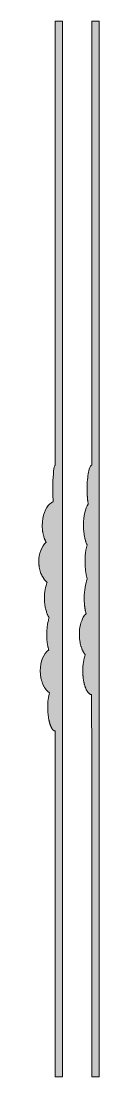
# Model space of a CAD drawing. Header units: inches. Extents: x -5 to 584, y 0 to 596.
# Drawn here: x 471 to 504, y 0 to 580 of the extents above; entities that cross this region are included whole.
import ezdxf

# ---------------------------------------------------------------- set-up
doc = ezdxf.new("R2010")
doc.units = ezdxf.units.IN
doc.header["$MEASUREMENT"] = 0
doc.layers.add('Layer 1', color=7, linetype='Continuous')

# ---------------------------------------------------------------- blocks, each defined once
blk = doc.blocks.new('block 2')
at = {"layer": 'Layer 1', "true_color": 0xff0000}
h = blk.add_hatch(color=1, dxfattribs=at)
h.dxf.hatch_style = 2
edge = h.paths.add_edge_path()
edge.add_spline(control_points=[(480, 580), (480, 580), (480, 580), (480, 580), (480, 580), (480, 356), (480, 356), (479.98, 356), (479.97, 352.16), (479.96, 346.87), (479.96, 345.64), (479.96, 344.35), (479.96, 343), (479.96, 342.39), (479.96, 341.79), (479.96, 341.2), (479.96, 341.13), (479.96, 341.05), (479.96, 340.98), (479.96, 340.4), (479.96, 339.84), (479.96, 339.29), (479.96, 339.29), (479.96, 339.29), (479.96, 339.29), (479.96, 338.73), (479.96, 338.2), (479.96, 337.68), (479.96, 337.59), (479.96, 337.51), (479.96, 337.42), (479.97, 337.01), (479.97, 336.61), (479.97, 336.23), (479.97, 336.15), (479.97, 336.07), (479.97, 336), (479.87, 335.98), (479.78, 335.87), (479.7, 335.68), (479.08, 334.37), (478.63, 329.19), (478.63, 323), (478.63, 322.41), (478.63, 321.83), (478.64, 321.26), (478.64, 321.12), (478.65, 320.97), (478.65, 320.83), (478.66, 320.31), (478.67, 319.79), (478.68, 319.3), (478.69, 319.25), (478.69, 319.21), (478.69, 319.17), (478.71, 318.64), (478.73, 318.12), (478.75, 317.62), (478.75, 317.56), (478.76, 317.5), (478.76, 317.45), (478.76, 317.38), (478.77, 317.32), (478.77, 317.25), (478.79, 316.81), (478.82, 316.38), (478.85, 315.98), (478.85, 315.93), (478.85, 315.88), (478.85, 315.83), (478.22, 315.65), (477.61, 315.31), (477.04, 314.83), (474.58, 312.78), (472.86, 308.26), (472.86, 303), (472.86, 302.64), (472.88, 302.29), (472.89, 301.94), (472.9, 301.85), (472.89, 301.76), (472.9, 301.67), (472.92, 301.39), (472.94, 301.12), (472.97, 300.84), (472.98, 300.69), (472.99, 300.53), (473.01, 300.38), (473.03, 300.15), (473.07, 299.92), (473.1, 299.7), (473.13, 299.51), (473.15, 299.31), (473.18, 299.13), (473.22, 298.92), (473.27, 298.73), (473.31, 298.53), (473.35, 298.33), (473.38, 298.13), (473.43, 297.93), (473.47, 297.73), (473.53, 297.53), (473.59, 297.33), (473.63, 297.15), (473.68, 296.97), (473.73, 296.8), (473.79, 296.6), (473.85, 296.41), (473.92, 296.22), (473.97, 296.06), (474.03, 295.88), (474.08, 295.72), (474.15, 295.55), (474.22, 295.39), (474.29, 295.23), (474.36, 295.06), (474.42, 294.88), (474.5, 294.72), (474.57, 294.56), (474.65, 294.42), (474.72, 294.27), (474.8, 294.11), (474.88, 293.95), (474.96, 293.8), (474.96, 293.79), (474.96, 293.79), (474.96, 293.79), (472.56, 291.45), (470.98, 287.49), (470.98, 283), (470.98, 283), (470.98, 283), (470.98, 283), (470.98, 282.45), (471.01, 281.92), (471.06, 281.39), (471.07, 281.24), (471.09, 281.09), (471.11, 280.93), (471.15, 280.54), (471.2, 280.15), (471.27, 279.77), (471.3, 279.63), (471.32, 279.49), (471.35, 279.35), (471.45, 278.86), (471.56, 278.37), (471.7, 277.9), (471.72, 277.85), (471.74, 277.8), (471.76, 277.74), (471.88, 277.33), (472.03, 276.92), (472.18, 276.53), (472.24, 276.4), (472.29, 276.27), (472.35, 276.14), (472.49, 275.81), (472.64, 275.5), (472.8, 275.19), (472.86, 275.08), (472.91, 274.97), (472.97, 274.87), (473.19, 274.48), (473.42, 274.1), (473.66, 273.75), (473.71, 273.69), (473.76, 273.63), (473.81, 273.57), (474.02, 273.28), (474.24, 273.01), (474.46, 272.75), (474.55, 272.66), (474.63, 272.57), (474.72, 272.48), (474.94, 272.24), (475.17, 272.03), (475.41, 271.82), (475.46, 271.78), (475.51, 271.72), (475.56, 271.68), (474.62, 269.38), (474.04, 266.34), (474.04, 263), (474.04, 263), (474.04, 262.99), (474.04, 262.99), (474.04, 262.48), (474.06, 261.98), (474.08, 261.48), (474.09, 261.33), (474.1, 261.17), (474.12, 261.02), (474.14, 260.67), (474.17, 260.33), (474.21, 260), (474.22, 259.83), (474.24, 259.66), (474.26, 259.5), (474.31, 259.17), (474.36, 258.85), (474.41, 258.53), (474.43, 258.43), (474.44, 258.32), (474.45, 258.22), (474.46, 258.18), (474.47, 258.14), (474.48, 258.1), (474.56, 257.66), (474.66, 257.22), (474.76, 256.8), (474.76, 256.78), (474.77, 256.77), (474.77, 256.75), (474.88, 256.35), (474.99, 255.96), (475.11, 255.58), (475.15, 255.46), (475.19, 255.34), (475.23, 255.22), (475.32, 254.95), (475.42, 254.69), (475.52, 254.44), (475.55, 254.38), (475.57, 254.31), (475.59, 254.24), (475.62, 254.18), (475.65, 254.13), (475.67, 254.07), (475.78, 253.83), (475.89, 253.6), (476, 253.37), (476.05, 253.27), (476.1, 253.17), (476.15, 253.08), (476.32, 252.77), (476.49, 252.48), (476.67, 252.21), (476.67, 252.21), (476.68, 252.21), (476.68, 252.21), (476.46, 251.62), (476.27, 250.97), (476.1, 250.28), (475.59, 248.2), (475.29, 245.7), (475.29, 243), (475.29, 242.58), (475.3, 242.16), (475.32, 241.74), (475.32, 241.61), (475.33, 241.47), (475.34, 241.34), (475.35, 241.06), (475.36, 240.79), (475.38, 240.52), (475.39, 240.36), (475.41, 240.21), (475.42, 240.05), (475.44, 239.81), (475.46, 239.57), (475.49, 239.33), (475.5, 239.17), (475.52, 239.02), (475.54, 238.86), (475.56, 238.74), (475.57, 238.61), (475.58, 238.49), (475.6, 238.39), (475.62, 238.29), (475.63, 238.18), (475.65, 238.03), (475.68, 237.88), (475.7, 237.73), (475.74, 237.51), (475.77, 237.29), (475.81, 237.08), (475.84, 236.94), (475.87, 236.8), (475.89, 236.66), (475.94, 236.44), (475.99, 236.22), (476.04, 236.01), (476.06, 235.89), (476.09, 235.77), (476.12, 235.65), (476.18, 235.4), (476.25, 235.17), (476.31, 234.94), (476.33, 234.86), (476.35, 234.78), (476.38, 234.7), (476.38, 234.69), (476.38, 234.68), (476.39, 234.67), (473.67, 232.55), (471.8, 228.12), (471.8, 223), (471.8, 222.6), (471.82, 222.2), (471.84, 221.8), (471.85, 221.69), (471.86, 221.57), (471.87, 221.46), (471.89, 221.17), (471.92, 220.88), (471.95, 220.59), (471.96, 220.48), (471.98, 220.37), (471.99, 220.26), (472.04, 219.88), (472.1, 219.51), (472.17, 219.14), (472.17, 219.12), (472.18, 219.11), (472.18, 219.09), (472.25, 218.74), (472.33, 218.4), (472.42, 218.06), (472.45, 217.96), (472.48, 217.86), (472.5, 217.76), (472.58, 217.5), (472.65, 217.24), (472.74, 216.99), (472.77, 216.9), (472.8, 216.8), (472.83, 216.71), (472.95, 216.38), (473.07, 216.06), (473.2, 215.74), (473.21, 215.72), (473.22, 215.69), (473.23, 215.67), (473.36, 215.38), (473.49, 215.11), (473.62, 214.84), (473.67, 214.75), (473.71, 214.67), (473.76, 214.58), (473.87, 214.37), (473.99, 214.16), (474.12, 213.96), (474.16, 213.89), (474.21, 213.81), (474.25, 213.74), (474.42, 213.47), (474.59, 213.22), (474.78, 212.98), (474.8, 212.96), (474.82, 212.93), (474.84, 212.9), (475.01, 212.69), (475.17, 212.5), (475.34, 212.31), (475.4, 212.24), (475.46, 212.18), (475.52, 212.12), (475.67, 211.96), (475.82, 211.82), (475.98, 211.68), (476.04, 211.63), (476.09, 211.57), (476.15, 211.53), (476.35, 211.36), (476.56, 211.19), (476.77, 211.05), (476.21, 208.84), (475.88, 206.04), (475.88, 203), (475.88, 202.55), (475.89, 202.11), (475.9, 201.68), (475.91, 201.51), (475.92, 201.35), (475.93, 201.19), (475.94, 200.92), (475.95, 200.65), (475.97, 200.39), (475.98, 200.22), (475.99, 200.06), (476.01, 199.89), (476.03, 199.64), (476.04, 199.39), (476.07, 199.15), (476.08, 198.98), (476.11, 198.81), (476.13, 198.63), (476.15, 198.41), (476.17, 198.18), (476.2, 197.96), (476.23, 197.79), (476.26, 197.62), (476.28, 197.45), (476.31, 197.24), (476.34, 197.03), (476.38, 196.83), (476.4, 196.66), (476.44, 196.5), (476.47, 196.33), (476.51, 196.14), (476.54, 195.95), (476.58, 195.76), (476.61, 195.6), (476.65, 195.45), (476.69, 195.3), (476.73, 195.12), (476.77, 194.94), (476.81, 194.77), (476.85, 194.61), (476.9, 194.47), (476.94, 194.33), (476.98, 194.17), (477.03, 194), (477.08, 193.84), (477.12, 193.7), (477.17, 193.58), (477.22, 193.44), (477.27, 193.3), (477.32, 193.14), (477.37, 193.01), (477.42, 192.88), (477.47, 192.77), (477.52, 192.65), (477.57, 192.52), (477.63, 192.38), (477.68, 192.26), (477.73, 192.15), (477.79, 192.05), (477.84, 191.94), (477.9, 191.83), (477.96, 191.71), (478.02, 191.6), (478.07, 191.51), (478.13, 191.43), (478.19, 191.34), (478.25, 191.24), (478.31, 191.14), (478.38, 191.05), (478.43, 190.97), (478.5, 190.91), (478.56, 190.84), (478.62, 190.76), (478.68, 190.68), (478.75, 190.61), (478.81, 190.55), (478.88, 190.5), (478.94, 190.45), (479.01, 190.39), (479.07, 190.33), (479.14, 190.29), (479.21, 190.24), (479.27, 190.22), (479.34, 190.18), (479.41, 190.15), (479.48, 190.11), (479.55, 190.08), (479.62, 190.06), (479.68, 190.05), (479.75, 190.04), (479.81, 190.03), (479.87, 190), (479.93, 190), (479.93, 187.98), (479.92, 185.58), (479.92, 183), (479.92, 175.82), (479.96, 170), (480, 170), (480, 170), (480, 0), (480, 0), (480, 0), (484, 0), (484, 0), (484, 0), (484, 0), (484, 0), (484, 0), (484, 580), (484, 580), (484, 580), (484, 580), (484, 580), (484, 580), (480, 580), (480, 580)], knot_values=[0, 0, 0, 0, 1, 1, 1, 2, 2, 2, 3, 3, 3, 4, 4, 4, 5, 5, 5, 6, 6, 6, 7, 7, 7, 8, 8, 8, 9, 9, 9, 10, 10, 10, 11, 11, 11, 12, 12, 12, 13, 13, 13, 14, 14, 14, 15, 15, 15, 16, 16, 16, 17, 17, 17, 18, 18, 18, 19, 19, 19, 20, 20, 20, 21, 21, 21, 22, 22, 22, 23, 23, 23, 24, 24, 24, 25, 25, 25, 26, 26, 26, 27, 27, 27, 28, 28, 28, 29, 29, 29, 30, 30, 30, 31, 31, 31, 32, 32, 32, 33, 33, 33, 34, 34, 34, 35, 35, 35, 36, 36, 36, 37, 37, 37, 38, 38, 38, 39, 39, 39, 40, 40, 40, 41, 41, 41, 42, 42, 42, 43, 43, 43, 44, 44, 44, 45, 45, 45, 46, 46, 46, 47, 47, 47, 48, 48, 48, 49, 49, 49, 50, 50, 50, 51, 51, 51, 52, 52, 52, 53, 53, 53, 54, 54, 54, 55, 55, 55, 56, 56, 56, 57, 57, 57, 58, 58, 58, 59, 59, 59, 60, 60, 60, 61, 61, 61, 62, 62, 62, 63, 63, 63, 64, 64, 64, 65, 65, 65, 66, 66, 66, 67, 67, 67, 68, 68, 68, 69, 69, 69, 70, 70, 70, 71, 71, 71, 72, 72, 72, 73, 73, 73, 74, 74, 74, 75, 75, 75, 76, 76, 76, 77, 77, 77, 78, 78, 78, 79, 79, 79, 80, 80, 80, 81, 81, 81, 82, 82, 82, 83, 83, 83, 84, 84, 84, 85, 85, 85, 86, 86, 86, 87, 87, 87, 88, 88, 88, 89, 89, 89, 90, 90, 90, 91, 91, 91, 92, 92, 92, 93, 93, 93, 94, 94, 94, 95, 95, 95, 96, 96, 96, 97, 97, 97, 98, 98, 98, 99, 99, 99, 100, 100, 100, 101, 101, 101, 102, 102, 102, 103, 103, 103, 104, 104, 104, 105, 105, 105, 106, 106, 106, 107, 107, 107, 108, 108, 108, 109, 109, 109, 110, 110, 110, 111, 111, 111, 112, 112, 112, 113, 113, 113, 114, 114, 114, 115, 115, 115, 116, 116, 116, 117, 117, 117, 118, 118, 118, 119, 119, 119, 120, 120, 120, 121, 121, 121, 122, 122, 122, 123, 123, 123, 124, 124, 124, 125, 125, 125, 126, 126, 126, 127, 127, 127, 128, 128, 128, 129, 129, 129, 130, 130, 130, 131, 131, 131, 132, 132, 132, 133, 133, 133, 134, 134, 134, 135, 135, 135, 136, 136, 136, 137, 137, 137, 138, 138, 138, 139, 139, 139, 140, 140, 140, 141, 141, 141, 142, 142, 142, 143, 143, 143, 144, 144, 144, 145, 145, 145, 146, 146, 146, 147, 147, 147, 148, 148, 148, 149, 149, 149, 150, 150, 150, 151, 151, 151, 152, 152, 152, 153, 153, 153, 154, 154, 154, 155, 155, 155, 156, 156, 156, 157, 157, 157, 158, 158, 158, 159, 159, 159, 160, 160, 160, 161, 161, 161, 162, 162, 162, 162], degree=3, periodic=1)
h = blk.add_hatch(color=1, dxfattribs=at)
h.dxf.hatch_style = 2
edge = h.paths.add_edge_path()
edge.add_spline(control_points=[(500, 580), (500, 580), (500, 580), (500, 580), (500, 580), (500, 376), (500, 376), (499.96, 376), (499.92, 370.18), (499.92, 363), (499.92, 355.82), (499.96, 350), (500, 350), (500, 350), (500, 336), (500, 336), (499.46, 336), (498.95, 335.18), (498.53, 333.78), (498.39, 333.31), (498.26, 332.78), (498.14, 332.19), (497.67, 329.84), (497.37, 326.59), (497.37, 323), (497.37, 322.58), (497.38, 322.16), (497.39, 321.74), (497.39, 321.61), (497.39, 321.47), (497.4, 321.34), (497.4, 321.06), (497.41, 320.79), (497.42, 320.52), (497.43, 320.36), (497.44, 320.21), (497.44, 320.06), (497.45, 319.81), (497.47, 319.57), (497.48, 319.33), (497.49, 319.17), (497.5, 319.02), (497.51, 318.86), (497.52, 318.74), (497.53, 318.62), (497.53, 318.5), (497.54, 318.39), (497.55, 318.29), (497.56, 318.19), (497.57, 318.03), (497.59, 317.88), (497.6, 317.73), (497.62, 317.51), (497.64, 317.29), (497.66, 317.08), (497.68, 316.94), (497.69, 316.8), (497.71, 316.66), (497.71, 316.6), (497.72, 316.54), (497.73, 316.48), (497.74, 316.32), (497.77, 316.17), (497.79, 316.01), (497.8, 315.89), (497.82, 315.77), (497.83, 315.65), (497.87, 315.4), (497.9, 315.16), (497.94, 314.93), (497.95, 314.86), (497.96, 314.78), (497.98, 314.71), (497.98, 314.7), (497.98, 314.69), (497.98, 314.68), (496.46, 312.56), (495.41, 308.13), (495.41, 303), (495.41, 303), (495.41, 302.99), (495.41, 302.99), (495.41, 302.48), (495.42, 301.99), (495.44, 301.5), (495.45, 301.34), (495.46, 301.18), (495.47, 301.03), (495.49, 300.69), (495.51, 300.36), (495.54, 300.03), (495.55, 299.86), (495.57, 299.69), (495.58, 299.52), (495.61, 299.2), (495.65, 298.89), (495.69, 298.59), (495.71, 298.44), (495.73, 298.28), (495.75, 298.14), (495.8, 297.76), (495.86, 297.39), (495.93, 297.04), (495.94, 296.97), (495.95, 296.9), (495.96, 296.84), (496.04, 296.42), (496.13, 296.02), (496.22, 295.63), (496.25, 295.51), (496.28, 295.41), (496.31, 295.3), (496.38, 295.03), (496.45, 294.76), (496.53, 294.5), (496.57, 294.38), (496.61, 294.26), (496.65, 294.13), (496.73, 293.9), (496.81, 293.68), (496.89, 293.46), (496.93, 293.35), (496.97, 293.24), (497.02, 293.13), (497.11, 292.9), (497.22, 292.67), (497.32, 292.46), (497.35, 292.41), (497.37, 292.35), (497.4, 292.3), (497.14, 291.41), (496.91, 290.39), (496.74, 289.28), (496.44, 287.42), (496.27, 285.28), (496.27, 283), (496.27, 282.98), (496.28, 282.95), (496.28, 282.93), (496.28, 282.49), (496.28, 282.06), (496.3, 281.63), (496.3, 281.47), (496.31, 281.32), (496.32, 281.16), (496.33, 280.87), (496.34, 280.59), (496.36, 280.31), (496.37, 280.13), (496.38, 279.95), (496.39, 279.78), (496.41, 279.52), (496.43, 279.27), (496.45, 279.03), (496.47, 278.85), (496.49, 278.67), (496.51, 278.49), (496.53, 278.26), (496.56, 278.03), (496.59, 277.8), (496.61, 277.63), (496.63, 277.46), (496.66, 277.28), (496.69, 277.07), (496.72, 276.85), (496.75, 276.64), (496.78, 276.47), (496.81, 276.31), (496.84, 276.14), (496.87, 275.94), (496.91, 275.74), (496.95, 275.55), (496.98, 275.39), (497.02, 275.24), (497.05, 275.08), (497.09, 274.9), (497.13, 274.71), (497.18, 274.54), (497.21, 274.39), (497.25, 274.24), (497.29, 274.1), (497.34, 273.93), (497.38, 273.76), (497.43, 273.6), (497.45, 273.54), (497.47, 273.47), (497.49, 273.41), (496.46, 271.04), (495.8, 267.26), (495.8, 263), (495.8, 262.57), (495.81, 262.15), (495.82, 261.73), (495.83, 261.6), (495.84, 261.47), (495.84, 261.34), (495.85, 261.05), (495.87, 260.77), (495.88, 260.49), (495.89, 260.34), (495.91, 260.19), (495.92, 260.03), (495.94, 259.79), (495.96, 259.54), (495.98, 259.3), (495.99, 259.14), (496.01, 258.98), (496.03, 258.82), (496.04, 258.68), (496.06, 258.54), (496.07, 258.4), (496.08, 258.32), (496.1, 258.24), (496.11, 258.15), (496.13, 257.99), (496.15, 257.83), (496.17, 257.68), (496.21, 257.47), (496.24, 257.26), (496.27, 257.05), (496.3, 256.9), (496.32, 256.75), (496.35, 256.6), (496.39, 256.4), (496.43, 256.2), (496.47, 256), (496.5, 255.86), (496.53, 255.72), (496.56, 255.59), (496.6, 255.39), (496.65, 255.2), (496.7, 255.01), (496.73, 254.88), (496.76, 254.76), (496.79, 254.64), (496.8, 254.6), (496.81, 254.56), (496.82, 254.52), (496.27, 253.98), (495.77, 253.3), (495.32, 252.51), (493.98, 250.14), (493.14, 246.75), (493.14, 243), (493.14, 242.47), (493.16, 241.95), (493.19, 241.44), (493.2, 241.28), (493.22, 241.13), (493.23, 240.98), (493.26, 240.61), (493.3, 240.25), (493.34, 239.9), (493.36, 239.74), (493.38, 239.59), (493.41, 239.43), (493.47, 239.03), (493.53, 238.65), (493.61, 238.27), (493.63, 238.18), (493.64, 238.09), (493.66, 238.01), (493.76, 237.55), (493.88, 237.11), (494.01, 236.68), (494.04, 236.56), (494.08, 236.45), (494.11, 236.34), (494.21, 236.03), (494.32, 235.72), (494.43, 235.42), (494.48, 235.29), (494.53, 235.16), (494.58, 235.04), (494.7, 234.75), (494.83, 234.47), (494.96, 234.2), (495, 234.11), (495.05, 234.01), (495.1, 233.91), (495.28, 233.56), (495.47, 233.23), (495.67, 232.92), (495.7, 232.87), (495.75, 232.81), (495.78, 232.76), (495.95, 232.51), (496.12, 232.28), (496.3, 232.06), (496.33, 232.03), (496.36, 231.98), (496.39, 231.95), (495.54, 229.62), (495.02, 226.47), (495.02, 223), (495.02, 222.56), (495.03, 222.12), (495.04, 221.69), (495.05, 221.54), (495.06, 221.4), (495.07, 221.26), (495.08, 220.98), (495.1, 220.69), (495.12, 220.41), (495.13, 220.25), (495.15, 220.09), (495.17, 219.93), (495.19, 219.68), (495.21, 219.43), (495.24, 219.19), (495.26, 219.01), (495.28, 218.85), (495.31, 218.67), (495.34, 218.45), (495.37, 218.22), (495.4, 218.01), (495.43, 217.83), (495.46, 217.67), (495.49, 217.5), (495.53, 217.29), (495.57, 217.08), (495.61, 216.88), (495.64, 216.72), (495.68, 216.56), (495.71, 216.4), (495.76, 216.2), (495.8, 216.01), (495.85, 215.82), (495.89, 215.66), (495.93, 215.51), (495.98, 215.36), (496.03, 215.18), (496.08, 215), (496.13, 214.83), (496.18, 214.68), (496.22, 214.54), (496.27, 214.4), (496.33, 214.23), (496.38, 214.07), (496.44, 213.91), (496.49, 213.77), (496.55, 213.65), (496.6, 213.51), (496.66, 213.36), (496.72, 213.21), (496.79, 213.07), (496.84, 212.95), (496.9, 212.83), (496.96, 212.72), (497.03, 212.58), (497.09, 212.45), (497.16, 212.32), (497.22, 212.21), (497.29, 212.11), (497.35, 212.01), (497.42, 211.89), (497.49, 211.78), (497.56, 211.67), (497.63, 211.57), (497.7, 211.49), (497.76, 211.4), (497.84, 211.3), (497.91, 211.2), (497.99, 211.11), (498.06, 211.03), (498.13, 210.96), (498.2, 210.89), (498.28, 210.81), (498.36, 210.73), (498.44, 210.66), (498.51, 210.6), (498.58, 210.55), (498.66, 210.49), (498.74, 210.43), (498.82, 210.38), (498.9, 210.33), (498.98, 210.28), (499.06, 210.24), (499.13, 210.21), (499.22, 210.17), (499.3, 210.14), (499.39, 210.11), (499.47, 210.08), (499.55, 210.07), (499.62, 210.05), (499.67, 210.04), (499.72, 210.02), (499.77, 210.01), (499.74, 207.99), (499.73, 205.58), (499.73, 203), (499.73, 195.82), (499.85, 190), (500, 190), (500, 190), (500, 0), (500, 0), (500, 0), (504, 0), (504, 0), (504, 0), (504, 0), (504, 0), (504, 0), (504, 580), (504, 580), (504, 580), (504, 580), (504, 580), (504, 580), (500, 580), (500, 580)], knot_values=[0, 0, 0, 0, 1, 1, 1, 2, 2, 2, 3, 3, 3, 4, 4, 4, 5, 5, 5, 6, 6, 6, 7, 7, 7, 8, 8, 8, 9, 9, 9, 10, 10, 10, 11, 11, 11, 12, 12, 12, 13, 13, 13, 14, 14, 14, 15, 15, 15, 16, 16, 16, 17, 17, 17, 18, 18, 18, 19, 19, 19, 20, 20, 20, 21, 21, 21, 22, 22, 22, 23, 23, 23, 24, 24, 24, 25, 25, 25, 26, 26, 26, 27, 27, 27, 28, 28, 28, 29, 29, 29, 30, 30, 30, 31, 31, 31, 32, 32, 32, 33, 33, 33, 34, 34, 34, 35, 35, 35, 36, 36, 36, 37, 37, 37, 38, 38, 38, 39, 39, 39, 40, 40, 40, 41, 41, 41, 42, 42, 42, 43, 43, 43, 44, 44, 44, 45, 45, 45, 46, 46, 46, 47, 47, 47, 48, 48, 48, 49, 49, 49, 50, 50, 50, 51, 51, 51, 52, 52, 52, 53, 53, 53, 54, 54, 54, 55, 55, 55, 56, 56, 56, 57, 57, 57, 58, 58, 58, 59, 59, 59, 60, 60, 60, 61, 61, 61, 62, 62, 62, 63, 63, 63, 64, 64, 64, 65, 65, 65, 66, 66, 66, 67, 67, 67, 68, 68, 68, 69, 69, 69, 70, 70, 70, 71, 71, 71, 72, 72, 72, 73, 73, 73, 74, 74, 74, 75, 75, 75, 76, 76, 76, 77, 77, 77, 78, 78, 78, 79, 79, 79, 80, 80, 80, 81, 81, 81, 82, 82, 82, 83, 83, 83, 84, 84, 84, 85, 85, 85, 86, 86, 86, 87, 87, 87, 88, 88, 88, 89, 89, 89, 90, 90, 90, 91, 91, 91, 92, 92, 92, 93, 93, 93, 94, 94, 94, 95, 95, 95, 96, 96, 96, 97, 97, 97, 98, 98, 98, 99, 99, 99, 100, 100, 100, 101, 101, 101, 102, 102, 102, 103, 103, 103, 104, 104, 104, 105, 105, 105, 106, 106, 106, 107, 107, 107, 108, 108, 108, 109, 109, 109, 110, 110, 110, 111, 111, 111, 112, 112, 112, 113, 113, 113, 114, 114, 114, 115, 115, 115, 116, 116, 116, 117, 117, 117, 118, 118, 118, 119, 119, 119, 120, 120, 120, 121, 121, 121, 122, 122, 122, 123, 123, 123, 124, 124, 124, 125, 125, 125, 126, 126, 126, 127, 127, 127, 128, 128, 128, 129, 129, 129, 130, 130, 130, 131, 131, 131, 132, 132, 132, 133, 133, 133, 134, 134, 134, 135, 135, 135, 136, 136, 136, 137, 137, 137, 137], degree=3, periodic=1)
at = {"layer": 'Layer 1', "lineweight": 0}
for points, knots in [([(480, 580), (480, 580), (480, 580), (480, 580), (480, 580), (480, 356), (480, 356), (479.98, 356), (479.97, 352.16), (479.96, 346.87), (479.96, 345.64), (479.96, 344.35), (479.96, 343), (479.96, 342.39), (479.96, 341.79), (479.96, 341.2), (479.96, 341.13), (479.96, 341.05), (479.96, 340.98), (479.96, 340.4), (479.96, 339.84), (479.96, 339.29), (479.96, 339.29), (479.96, 339.29), (479.96, 339.29), (479.96, 338.73), (479.96, 338.2), (479.96, 337.68), (479.96, 337.59), (479.96, 337.51), (479.96, 337.42), (479.97, 337.01), (479.97, 336.61), (479.97, 336.23), (479.97, 336.15), (479.97, 336.07), (479.97, 336), (479.87, 335.98), (479.78, 335.87), (479.7, 335.68), (479.08, 334.37), (478.63, 329.19), (478.63, 323), (478.63, 322.41), (478.63, 321.83), (478.64, 321.26), (478.64, 321.12), (478.65, 320.97), (478.65, 320.83), (478.66, 320.31), (478.67, 319.79), (478.68, 319.3), (478.69, 319.25), (478.69, 319.21), (478.69, 319.17), (478.71, 318.64), (478.73, 318.12), (478.75, 317.62), (478.75, 317.56), (478.76, 317.5), (478.76, 317.45), (478.76, 317.38), (478.77, 317.32), (478.77, 317.25), (478.79, 316.81), (478.82, 316.38), (478.85, 315.98), (478.85, 315.93), (478.85, 315.88), (478.85, 315.83), (478.22, 315.65), (477.61, 315.31), (477.04, 314.83), (474.58, 312.78), (472.86, 308.26), (472.86, 303), (472.86, 302.64), (472.88, 302.29), (472.89, 301.94), (472.9, 301.85), (472.89, 301.76), (472.9, 301.67), (472.92, 301.39), (472.94, 301.12), (472.97, 300.84), (472.98, 300.69), (472.99, 300.53), (473.01, 300.38), (473.03, 300.15), (473.07, 299.92), (473.1, 299.7), (473.13, 299.51), (473.15, 299.31), (473.18, 299.13), (473.22, 298.92), (473.27, 298.73), (473.31, 298.53), (473.35, 298.33), (473.38, 298.13), (473.43, 297.93), (473.47, 297.73), (473.53, 297.53), (473.59, 297.33), (473.63, 297.15), (473.68, 296.97), (473.73, 296.8), (473.79, 296.6), (473.85, 296.41), (473.92, 296.22), (473.97, 296.06), (474.03, 295.88), (474.08, 295.72), (474.15, 295.55), (474.22, 295.39), (474.29, 295.23), (474.36, 295.06), (474.42, 294.88), (474.5, 294.72), (474.57, 294.56), (474.65, 294.42), (474.72, 294.27), (474.8, 294.11), (474.88, 293.95), (474.96, 293.8), (474.96, 293.79), (474.96, 293.79), (474.96, 293.79), (472.56, 291.45), (470.98, 287.49), (470.98, 283), (470.98, 283), (470.98, 283), (470.98, 283), (470.98, 282.45), (471.01, 281.92), (471.06, 281.39), (471.07, 281.24), (471.09, 281.09), (471.11, 280.93), (471.15, 280.54), (471.2, 280.15), (471.27, 279.77), (471.3, 279.63), (471.32, 279.49), (471.35, 279.35), (471.45, 278.86), (471.56, 278.37), (471.7, 277.9), (471.72, 277.85), (471.74, 277.8), (471.76, 277.74), (471.88, 277.33), (472.03, 276.92), (472.18, 276.53), (472.24, 276.4), (472.29, 276.27), (472.35, 276.14), (472.49, 275.81), (472.64, 275.5), (472.8, 275.19), (472.86, 275.08), (472.91, 274.97), (472.97, 274.87), (473.19, 274.48), (473.42, 274.1), (473.66, 273.75), (473.71, 273.69), (473.76, 273.63), (473.81, 273.57), (474.02, 273.28), (474.24, 273.01), (474.46, 272.75), (474.55, 272.66), (474.63, 272.57), (474.72, 272.48), (474.94, 272.24), (475.17, 272.03), (475.41, 271.82), (475.46, 271.78), (475.51, 271.72), (475.56, 271.68), (474.62, 269.38), (474.04, 266.34), (474.04, 263), (474.04, 263), (474.04, 262.99), (474.04, 262.99), (474.04, 262.48), (474.06, 261.98), (474.08, 261.48), (474.09, 261.33), (474.1, 261.17), (474.12, 261.02), (474.14, 260.67), (474.17, 260.33), (474.21, 260), (474.22, 259.83), (474.24, 259.66), (474.26, 259.5), (474.31, 259.17), (474.36, 258.85), (474.41, 258.53), (474.43, 258.43), (474.44, 258.32), (474.45, 258.22), (474.46, 258.18), (474.47, 258.14), (474.48, 258.1), (474.56, 257.66), (474.66, 257.22), (474.76, 256.8), (474.76, 256.78), (474.77, 256.77), (474.77, 256.75), (474.88, 256.35), (474.99, 255.96), (475.11, 255.58), (475.15, 255.46), (475.19, 255.34), (475.23, 255.22), (475.32, 254.95), (475.42, 254.69), (475.52, 254.44), (475.55, 254.38), (475.57, 254.31), (475.59, 254.24), (475.62, 254.18), (475.65, 254.13), (475.67, 254.07), (475.78, 253.83), (475.89, 253.6), (476, 253.37), (476.05, 253.27), (476.1, 253.17), (476.15, 253.08), (476.32, 252.77), (476.49, 252.48), (476.67, 252.21), (476.67, 252.21), (476.68, 252.21), (476.68, 252.21), (476.46, 251.62), (476.27, 250.97), (476.1, 250.28), (475.59, 248.2), (475.29, 245.7), (475.29, 243), (475.29, 242.58), (475.3, 242.16), (475.32, 241.74), (475.32, 241.61), (475.33, 241.47), (475.34, 241.34), (475.35, 241.06), (475.36, 240.79), (475.38, 240.52), (475.39, 240.36), (475.41, 240.21), (475.42, 240.05), (475.44, 239.81), (475.46, 239.57), (475.49, 239.33), (475.5, 239.17), (475.52, 239.02), (475.54, 238.86), (475.56, 238.74), (475.57, 238.61), (475.58, 238.49), (475.6, 238.39), (475.62, 238.29), (475.63, 238.18), (475.65, 238.03), (475.68, 237.88), (475.7, 237.73), (475.74, 237.51), (475.77, 237.29), (475.81, 237.08), (475.84, 236.94), (475.87, 236.8), (475.89, 236.66), (475.94, 236.44), (475.99, 236.22), (476.04, 236.01), (476.06, 235.89), (476.09, 235.77), (476.12, 235.65), (476.18, 235.4), (476.25, 235.17), (476.31, 234.94), (476.33, 234.86), (476.35, 234.78), (476.38, 234.7), (476.38, 234.69), (476.38, 234.68), (476.39, 234.67), (473.67, 232.55), (471.8, 228.12), (471.8, 223), (471.8, 222.6), (471.82, 222.2), (471.84, 221.8), (471.85, 221.69), (471.86, 221.57), (471.87, 221.46), (471.89, 221.17), (471.92, 220.88), (471.95, 220.59), (471.96, 220.48), (471.98, 220.37), (471.99, 220.26), (472.04, 219.88), (472.1, 219.51), (472.17, 219.14), (472.17, 219.12), (472.18, 219.11), (472.18, 219.09), (472.25, 218.74), (472.33, 218.4), (472.42, 218.06), (472.45, 217.96), (472.48, 217.86), (472.5, 217.76), (472.58, 217.5), (472.65, 217.24), (472.74, 216.99), (472.77, 216.9), (472.8, 216.8), (472.83, 216.71), (472.95, 216.38), (473.07, 216.06), (473.2, 215.74), (473.21, 215.72), (473.22, 215.69), (473.23, 215.67), (473.36, 215.38), (473.49, 215.11), (473.62, 214.84), (473.67, 214.75), (473.71, 214.67), (473.76, 214.58), (473.87, 214.37), (473.99, 214.16), (474.12, 213.96), (474.16, 213.89), (474.21, 213.81), (474.25, 213.74), (474.42, 213.47), (474.59, 213.22), (474.78, 212.98), (474.8, 212.96), (474.82, 212.93), (474.84, 212.9), (475.01, 212.69), (475.17, 212.5), (475.34, 212.31), (475.4, 212.24), (475.46, 212.18), (475.52, 212.12), (475.67, 211.96), (475.82, 211.82), (475.98, 211.68), (476.04, 211.63), (476.09, 211.57), (476.15, 211.53), (476.35, 211.36), (476.56, 211.19), (476.77, 211.05), (476.21, 208.84), (475.88, 206.04), (475.88, 203), (475.88, 202.55), (475.89, 202.11), (475.9, 201.68), (475.91, 201.51), (475.92, 201.35), (475.93, 201.19), (475.94, 200.92), (475.95, 200.65), (475.97, 200.39), (475.98, 200.22), (475.99, 200.06), (476.01, 199.89), (476.03, 199.64), (476.04, 199.39), (476.07, 199.15), (476.08, 198.98), (476.11, 198.81), (476.13, 198.63), (476.15, 198.41), (476.17, 198.18), (476.2, 197.96), (476.23, 197.79), (476.26, 197.62), (476.28, 197.45), (476.31, 197.24), (476.34, 197.03), (476.38, 196.83), (476.4, 196.66), (476.44, 196.5), (476.47, 196.33), (476.51, 196.14), (476.54, 195.95), (476.58, 195.76), (476.61, 195.6), (476.65, 195.45), (476.69, 195.3), (476.73, 195.12), (476.77, 194.94), (476.81, 194.77), (476.85, 194.61), (476.9, 194.47), (476.94, 194.33), (476.98, 194.17), (477.03, 194), (477.08, 193.84), (477.12, 193.7), (477.17, 193.58), (477.22, 193.44), (477.27, 193.3), (477.32, 193.14), (477.37, 193.01), (477.42, 192.88), (477.47, 192.77), (477.52, 192.65), (477.57, 192.52), (477.63, 192.38), (477.68, 192.26), (477.73, 192.15), (477.79, 192.05), (477.84, 191.94), (477.9, 191.83), (477.96, 191.71), (478.02, 191.6), (478.07, 191.51), (478.13, 191.43), (478.19, 191.34), (478.25, 191.24), (478.31, 191.14), (478.38, 191.05), (478.43, 190.97), (478.5, 190.91), (478.56, 190.84), (478.62, 190.76), (478.68, 190.68), (478.75, 190.61), (478.81, 190.55), (478.88, 190.5), (478.94, 190.45), (479.01, 190.39), (479.07, 190.33), (479.14, 190.29), (479.21, 190.24), (479.27, 190.22), (479.34, 190.18), (479.41, 190.15), (479.48, 190.11), (479.55, 190.08), (479.62, 190.06), (479.68, 190.05), (479.75, 190.04), (479.81, 190.03), (479.87, 190), (479.93, 190), (479.93, 187.98), (479.92, 185.58), (479.92, 183), (479.92, 175.82), (479.96, 170), (480, 170), (480, 170), (480, 0), (480, 0), (480, 0), (484, 0), (484, 0), (484, 0), (484, 0), (484, 0), (484, 0), (484, 580), (484, 580), (484, 580), (484, 580), (484, 580), (484, 580), (480, 580), (480, 580)], [0, 0, 0, 0, 1, 1, 1, 2, 2, 2, 3, 3, 3, 4, 4, 4, 5, 5, 5, 6, 6, 6, 7, 7, 7, 8, 8, 8, 9, 9, 9, 10, 10, 10, 11, 11, 11, 12, 12, 12, 13, 13, 13, 14, 14, 14, 15, 15, 15, 16, 16, 16, 17, 17, 17, 18, 18, 18, 19, 19, 19, 20, 20, 20, 21, 21, 21, 22, 22, 22, 23, 23, 23, 24, 24, 24, 25, 25, 25, 26, 26, 26, 27, 27, 27, 28, 28, 28, 29, 29, 29, 30, 30, 30, 31, 31, 31, 32, 32, 32, 33, 33, 33, 34, 34, 34, 35, 35, 35, 36, 36, 36, 37, 37, 37, 38, 38, 38, 39, 39, 39, 40, 40, 40, 41, 41, 41, 42, 42, 42, 43, 43, 43, 44, 44, 44, 45, 45, 45, 46, 46, 46, 47, 47, 47, 48, 48, 48, 49, 49, 49, 50, 50, 50, 51, 51, 51, 52, 52, 52, 53, 53, 53, 54, 54, 54, 55, 55, 55, 56, 56, 56, 57, 57, 57, 58, 58, 58, 59, 59, 59, 60, 60, 60, 61, 61, 61, 62, 62, 62, 63, 63, 63, 64, 64, 64, 65, 65, 65, 66, 66, 66, 67, 67, 67, 68, 68, 68, 69, 69, 69, 70, 70, 70, 71, 71, 71, 72, 72, 72, 73, 73, 73, 74, 74, 74, 75, 75, 75, 76, 76, 76, 77, 77, 77, 78, 78, 78, 79, 79, 79, 80, 80, 80, 81, 81, 81, 82, 82, 82, 83, 83, 83, 84, 84, 84, 85, 85, 85, 86, 86, 86, 87, 87, 87, 88, 88, 88, 89, 89, 89, 90, 90, 90, 91, 91, 91, 92, 92, 92, 93, 93, 93, 94, 94, 94, 95, 95, 95, 96, 96, 96, 97, 97, 97, 98, 98, 98, 99, 99, 99, 100, 100, 100, 101, 101, 101, 102, 102, 102, 103, 103, 103, 104, 104, 104, 105, 105, 105, 106, 106, 106, 107, 107, 107, 108, 108, 108, 109, 109, 109, 110, 110, 110, 111, 111, 111, 112, 112, 112, 113, 113, 113, 114, 114, 114, 115, 115, 115, 116, 116, 116, 117, 117, 117, 118, 118, 118, 119, 119, 119, 120, 120, 120, 121, 121, 121, 122, 122, 122, 123, 123, 123, 124, 124, 124, 125, 125, 125, 126, 126, 126, 127, 127, 127, 128, 128, 128, 129, 129, 129, 130, 130, 130, 131, 131, 131, 132, 132, 132, 133, 133, 133, 134, 134, 134, 135, 135, 135, 136, 136, 136, 137, 137, 137, 138, 138, 138, 139, 139, 139, 140, 140, 140, 141, 141, 141, 142, 142, 142, 143, 143, 143, 144, 144, 144, 145, 145, 145, 146, 146, 146, 147, 147, 147, 148, 148, 148, 149, 149, 149, 150, 150, 150, 151, 151, 151, 152, 152, 152, 153, 153, 153, 154, 154, 154, 155, 155, 155, 156, 156, 156, 157, 157, 157, 158, 158, 158, 159, 159, 159, 160, 160, 160, 161, 161, 161, 162, 162, 162, 162]), ([(500, 580), (500, 580), (500, 580), (500, 580), (500, 580), (500, 376), (500, 376), (499.96, 376), (499.92, 370.18), (499.92, 363), (499.92, 355.82), (499.96, 350), (500, 350), (500, 350), (500, 336), (500, 336), (499.46, 336), (498.95, 335.18), (498.53, 333.78), (498.39, 333.31), (498.26, 332.78), (498.14, 332.19), (497.67, 329.84), (497.37, 326.59), (497.37, 323), (497.37, 322.58), (497.38, 322.16), (497.39, 321.74), (497.39, 321.61), (497.39, 321.47), (497.4, 321.34), (497.4, 321.06), (497.41, 320.79), (497.42, 320.52), (497.43, 320.36), (497.44, 320.21), (497.44, 320.06), (497.45, 319.81), (497.47, 319.57), (497.48, 319.33), (497.49, 319.17), (497.5, 319.02), (497.51, 318.86), (497.52, 318.74), (497.53, 318.62), (497.53, 318.5), (497.54, 318.39), (497.55, 318.29), (497.56, 318.19), (497.57, 318.03), (497.59, 317.88), (497.6, 317.73), (497.62, 317.51), (497.64, 317.29), (497.66, 317.08), (497.68, 316.94), (497.69, 316.8), (497.71, 316.66), (497.71, 316.6), (497.72, 316.54), (497.73, 316.48), (497.74, 316.32), (497.77, 316.17), (497.79, 316.01), (497.8, 315.89), (497.82, 315.77), (497.83, 315.65), (497.87, 315.4), (497.9, 315.16), (497.94, 314.93), (497.95, 314.86), (497.96, 314.78), (497.98, 314.71), (497.98, 314.7), (497.98, 314.69), (497.98, 314.68), (496.46, 312.56), (495.41, 308.13), (495.41, 303), (495.41, 303), (495.41, 302.99), (495.41, 302.99), (495.41, 302.48), (495.42, 301.99), (495.44, 301.5), (495.45, 301.34), (495.46, 301.18), (495.47, 301.03), (495.49, 300.69), (495.51, 300.36), (495.54, 300.03), (495.55, 299.86), (495.57, 299.69), (495.58, 299.52), (495.61, 299.2), (495.65, 298.89), (495.69, 298.59), (495.71, 298.44), (495.73, 298.28), (495.75, 298.14), (495.8, 297.76), (495.86, 297.39), (495.93, 297.04), (495.94, 296.97), (495.95, 296.9), (495.96, 296.84), (496.04, 296.42), (496.13, 296.02), (496.22, 295.63), (496.25, 295.51), (496.28, 295.41), (496.31, 295.3), (496.38, 295.03), (496.45, 294.76), (496.53, 294.5), (496.57, 294.38), (496.61, 294.26), (496.65, 294.13), (496.73, 293.9), (496.81, 293.68), (496.89, 293.46), (496.93, 293.35), (496.97, 293.24), (497.02, 293.13), (497.11, 292.9), (497.22, 292.67), (497.32, 292.46), (497.35, 292.41), (497.37, 292.35), (497.4, 292.3), (497.14, 291.41), (496.91, 290.39), (496.74, 289.28), (496.44, 287.42), (496.27, 285.28), (496.27, 283), (496.27, 282.98), (496.28, 282.95), (496.28, 282.93), (496.28, 282.49), (496.28, 282.06), (496.3, 281.63), (496.3, 281.47), (496.31, 281.32), (496.32, 281.16), (496.33, 280.87), (496.34, 280.59), (496.36, 280.31), (496.37, 280.13), (496.38, 279.95), (496.39, 279.78), (496.41, 279.52), (496.43, 279.27), (496.45, 279.03), (496.47, 278.85), (496.49, 278.67), (496.51, 278.49), (496.53, 278.26), (496.56, 278.03), (496.59, 277.8), (496.61, 277.63), (496.63, 277.46), (496.66, 277.28), (496.69, 277.07), (496.72, 276.85), (496.75, 276.64), (496.78, 276.47), (496.81, 276.31), (496.84, 276.14), (496.87, 275.94), (496.91, 275.74), (496.95, 275.55), (496.98, 275.39), (497.02, 275.24), (497.05, 275.08), (497.09, 274.9), (497.13, 274.71), (497.18, 274.54), (497.21, 274.39), (497.25, 274.24), (497.29, 274.1), (497.34, 273.93), (497.38, 273.76), (497.43, 273.6), (497.45, 273.54), (497.47, 273.47), (497.49, 273.41), (496.46, 271.04), (495.8, 267.26), (495.8, 263), (495.8, 262.57), (495.81, 262.15), (495.82, 261.73), (495.83, 261.6), (495.84, 261.47), (495.84, 261.34), (495.85, 261.05), (495.87, 260.77), (495.88, 260.49), (495.89, 260.34), (495.91, 260.19), (495.92, 260.03), (495.94, 259.79), (495.96, 259.54), (495.98, 259.3), (495.99, 259.14), (496.01, 258.98), (496.03, 258.82), (496.04, 258.68), (496.06, 258.54), (496.07, 258.4), (496.08, 258.32), (496.1, 258.24), (496.11, 258.15), (496.13, 257.99), (496.15, 257.83), (496.17, 257.68), (496.21, 257.47), (496.24, 257.26), (496.27, 257.05), (496.3, 256.9), (496.32, 256.75), (496.35, 256.6), (496.39, 256.4), (496.43, 256.2), (496.47, 256), (496.5, 255.86), (496.53, 255.72), (496.56, 255.59), (496.6, 255.39), (496.65, 255.2), (496.7, 255.01), (496.73, 254.88), (496.76, 254.76), (496.79, 254.64), (496.8, 254.6), (496.81, 254.56), (496.82, 254.52), (496.27, 253.98), (495.77, 253.3), (495.32, 252.51), (493.98, 250.14), (493.14, 246.75), (493.14, 243), (493.14, 242.47), (493.16, 241.95), (493.19, 241.44), (493.2, 241.28), (493.22, 241.13), (493.23, 240.98), (493.26, 240.61), (493.3, 240.25), (493.34, 239.9), (493.36, 239.74), (493.38, 239.59), (493.41, 239.43), (493.47, 239.03), (493.53, 238.65), (493.61, 238.27), (493.63, 238.18), (493.64, 238.09), (493.66, 238.01), (493.76, 237.55), (493.88, 237.11), (494.01, 236.68), (494.04, 236.56), (494.08, 236.45), (494.11, 236.34), (494.21, 236.03), (494.32, 235.72), (494.43, 235.42), (494.48, 235.29), (494.53, 235.16), (494.58, 235.04), (494.7, 234.75), (494.83, 234.47), (494.96, 234.2), (495, 234.11), (495.05, 234.01), (495.1, 233.91), (495.28, 233.56), (495.47, 233.23), (495.67, 232.92), (495.7, 232.87), (495.75, 232.81), (495.78, 232.76), (495.95, 232.51), (496.12, 232.28), (496.3, 232.06), (496.33, 232.03), (496.36, 231.98), (496.39, 231.95), (495.54, 229.62), (495.02, 226.47), (495.02, 223), (495.02, 222.56), (495.03, 222.12), (495.04, 221.69), (495.05, 221.54), (495.06, 221.4), (495.07, 221.26), (495.08, 220.98), (495.1, 220.69), (495.12, 220.41), (495.13, 220.25), (495.15, 220.09), (495.17, 219.93), (495.19, 219.68), (495.21, 219.43), (495.24, 219.19), (495.26, 219.01), (495.28, 218.85), (495.31, 218.67), (495.34, 218.45), (495.37, 218.22), (495.4, 218.01), (495.43, 217.83), (495.46, 217.67), (495.49, 217.5), (495.53, 217.29), (495.57, 217.08), (495.61, 216.88), (495.64, 216.72), (495.68, 216.56), (495.71, 216.4), (495.76, 216.2), (495.8, 216.01), (495.85, 215.82), (495.89, 215.66), (495.93, 215.51), (495.98, 215.36), (496.03, 215.18), (496.08, 215), (496.13, 214.83), (496.18, 214.68), (496.22, 214.54), (496.27, 214.4), (496.33, 214.23), (496.38, 214.07), (496.44, 213.91), (496.49, 213.77), (496.55, 213.65), (496.6, 213.51), (496.66, 213.36), (496.72, 213.21), (496.79, 213.07), (496.84, 212.95), (496.9, 212.83), (496.96, 212.72), (497.03, 212.58), (497.09, 212.45), (497.16, 212.32), (497.22, 212.21), (497.29, 212.11), (497.35, 212.01), (497.42, 211.89), (497.49, 211.78), (497.56, 211.67), (497.63, 211.57), (497.7, 211.49), (497.76, 211.4), (497.84, 211.3), (497.91, 211.2), (497.99, 211.11), (498.06, 211.03), (498.13, 210.96), (498.2, 210.89), (498.28, 210.81), (498.36, 210.73), (498.44, 210.66), (498.51, 210.6), (498.58, 210.55), (498.66, 210.49), (498.74, 210.43), (498.82, 210.38), (498.9, 210.33), (498.98, 210.28), (499.06, 210.24), (499.13, 210.21), (499.22, 210.17), (499.3, 210.14), (499.39, 210.11), (499.47, 210.08), (499.55, 210.07), (499.62, 210.05), (499.67, 210.04), (499.72, 210.02), (499.77, 210.01), (499.74, 207.99), (499.73, 205.58), (499.73, 203), (499.73, 195.82), (499.85, 190), (500, 190), (500, 190), (500, 0), (500, 0), (500, 0), (504, 0), (504, 0), (504, 0), (504, 0), (504, 0), (504, 0), (504, 580), (504, 580), (504, 580), (504, 580), (504, 580), (504, 580), (500, 580), (500, 580)], [0, 0, 0, 0, 1, 1, 1, 2, 2, 2, 3, 3, 3, 4, 4, 4, 5, 5, 5, 6, 6, 6, 7, 7, 7, 8, 8, 8, 9, 9, 9, 10, 10, 10, 11, 11, 11, 12, 12, 12, 13, 13, 13, 14, 14, 14, 15, 15, 15, 16, 16, 16, 17, 17, 17, 18, 18, 18, 19, 19, 19, 20, 20, 20, 21, 21, 21, 22, 22, 22, 23, 23, 23, 24, 24, 24, 25, 25, 25, 26, 26, 26, 27, 27, 27, 28, 28, 28, 29, 29, 29, 30, 30, 30, 31, 31, 31, 32, 32, 32, 33, 33, 33, 34, 34, 34, 35, 35, 35, 36, 36, 36, 37, 37, 37, 38, 38, 38, 39, 39, 39, 40, 40, 40, 41, 41, 41, 42, 42, 42, 43, 43, 43, 44, 44, 44, 45, 45, 45, 46, 46, 46, 47, 47, 47, 48, 48, 48, 49, 49, 49, 50, 50, 50, 51, 51, 51, 52, 52, 52, 53, 53, 53, 54, 54, 54, 55, 55, 55, 56, 56, 56, 57, 57, 57, 58, 58, 58, 59, 59, 59, 60, 60, 60, 61, 61, 61, 62, 62, 62, 63, 63, 63, 64, 64, 64, 65, 65, 65, 66, 66, 66, 67, 67, 67, 68, 68, 68, 69, 69, 69, 70, 70, 70, 71, 71, 71, 72, 72, 72, 73, 73, 73, 74, 74, 74, 75, 75, 75, 76, 76, 76, 77, 77, 77, 78, 78, 78, 79, 79, 79, 80, 80, 80, 81, 81, 81, 82, 82, 82, 83, 83, 83, 84, 84, 84, 85, 85, 85, 86, 86, 86, 87, 87, 87, 88, 88, 88, 89, 89, 89, 90, 90, 90, 91, 91, 91, 92, 92, 92, 93, 93, 93, 94, 94, 94, 95, 95, 95, 96, 96, 96, 97, 97, 97, 98, 98, 98, 99, 99, 99, 100, 100, 100, 101, 101, 101, 102, 102, 102, 103, 103, 103, 104, 104, 104, 105, 105, 105, 106, 106, 106, 107, 107, 107, 108, 108, 108, 109, 109, 109, 110, 110, 110, 111, 111, 111, 112, 112, 112, 113, 113, 113, 114, 114, 114, 115, 115, 115, 116, 116, 116, 117, 117, 117, 118, 118, 118, 119, 119, 119, 120, 120, 120, 121, 121, 121, 122, 122, 122, 123, 123, 123, 124, 124, 124, 125, 125, 125, 126, 126, 126, 127, 127, 127, 128, 128, 128, 129, 129, 129, 130, 130, 130, 131, 131, 131, 132, 132, 132, 133, 133, 133, 134, 134, 134, 135, 135, 135, 136, 136, 136, 137, 137, 137, 137])]:
    blk.add_open_spline(points, degree=3, knots=knots, dxfattribs=at)

msp = doc.modelspace()

# ---------------------------------------------------------------- block references
at = {"layer": 'Layer 1'}
msp.add_blockref('block 2', (0, 0), dxfattribs=at)

doc.saveas('drawing.dxf')
